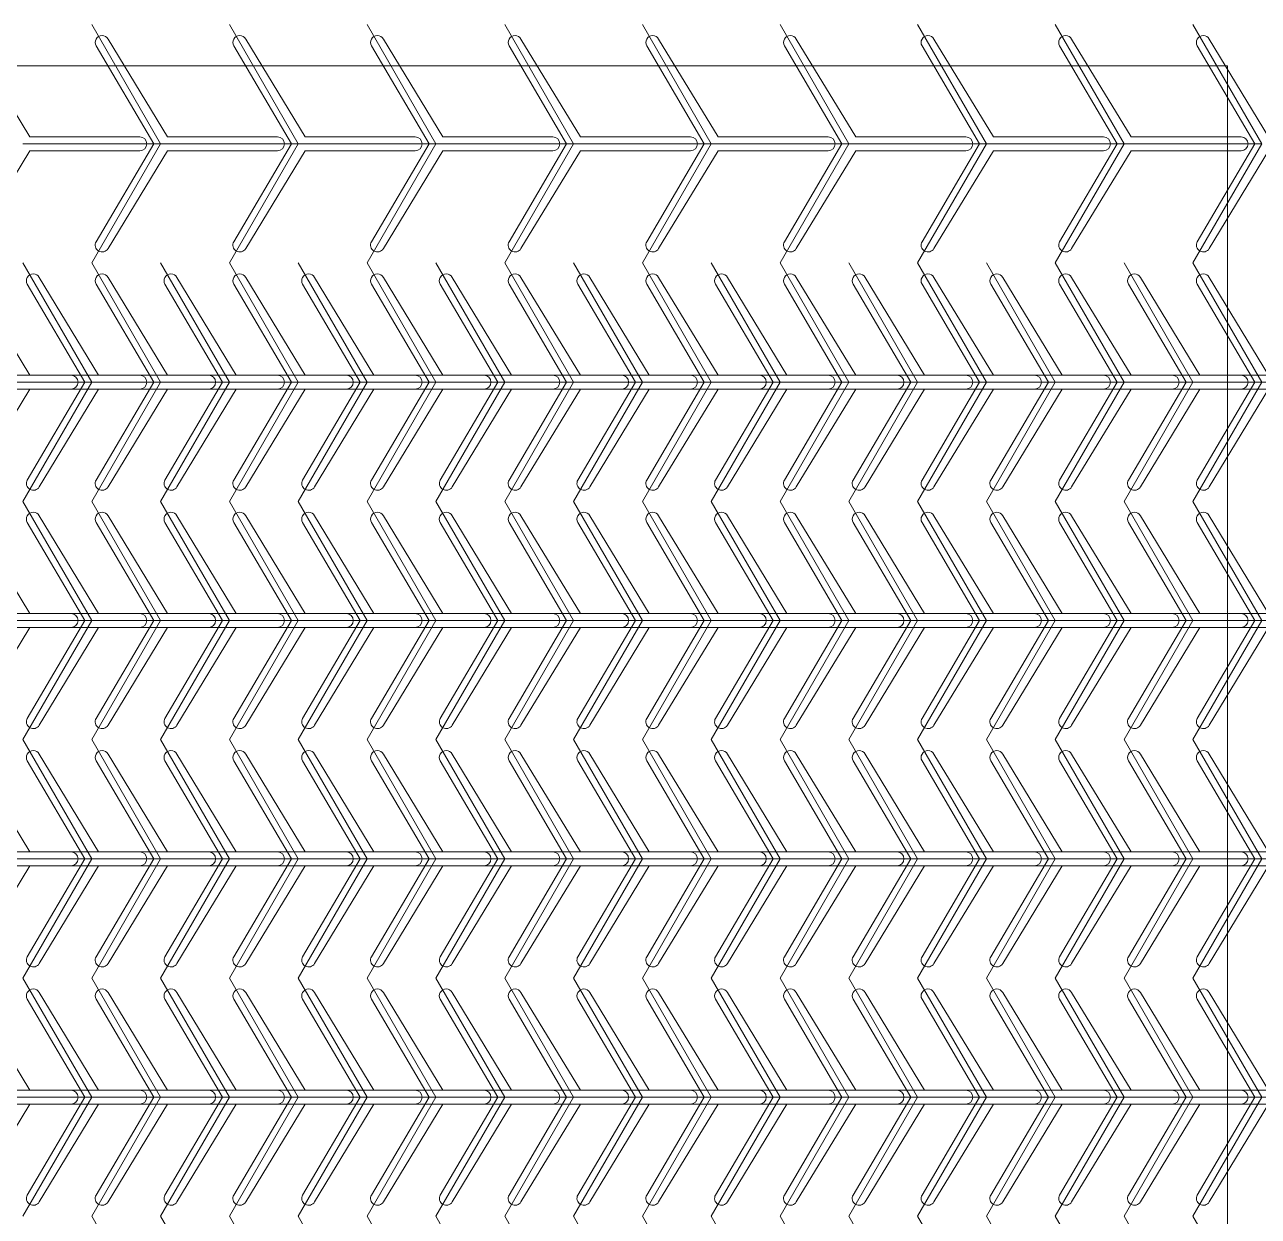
# Model space of a CAD drawing. Header units: metres. Extents: x 0 to 320, y 0 to 183.
# Drawn here: x 90.1 to 179.8, y 96.6 to 183.2 of the extents above; entities that cross this region are included whole.
import ezdxf

# ---------------------------------------------------------------- set-up
doc = ezdxf.new("R2010")
doc.units = ezdxf.units.M
doc.layers.add('TOP', color=1, linetype='Continuous', lineweight=0)

msp = doc.modelspace()

# ---------------------------------------------------------------- linework, layer by layer
at = {"layer": 'TOP'}
for p, q in [((100, 174.545), (95, 183.205)), ((110, 174.545), (105, 183.205)), ((120, 174.545), (115, 183.205)), ((130, 174.545), (125, 183.205)), ((140, 174.545), (135, 183.205)), ((150, 174.545), (145, 183.205)), ((160, 174.545), (155, 183.205)), ((170, 174.545), (165, 183.205)), ((180, 174.545), (175, 183.205)), ((90.5, 175.045), (86.183, 182.156)), ((100.5, 175.045), (96.183, 182.156)), ((110.5, 175.045), (106.183, 182.156)), ((120.5, 175.045), (116.183, 182.156)), ((130.5, 175.045), (126.183, 182.156)), ((140.5, 175.045), (136.183, 182.156)), ((150.5, 175.045), (146.183, 182.156)), ((160.5, 175.045), (156.183, 182.156)), ((170.5, 175.045), (166.183, 182.156)), ((180.5, 175.045), (176.183, 182.156)), ((95.317, 181.656), (99.5, 174.545)), ((105.317, 181.656), (109.5, 174.545)), ((115.317, 181.656), (119.5, 174.545)), ((125.317, 181.656), (129.5, 174.545)), ((135.317, 181.656), (139.5, 174.545)), ((145.317, 181.656), (149.5, 174.545)), ((155.317, 181.656), (159.5, 174.545)), ((165.317, 181.656), (169.5, 174.545)), ((175.317, 181.656), (179.5, 174.545)), ((0, 180.215), (177.5, 180.215)), ((177.5, 180.215), (177.5, 0)), ((98.5, 175.045), (90.5, 175.045)), ((108.5, 175.045), (100.5, 175.045)), ((118.5, 175.045), (110.5, 175.045)), ((128.5, 175.045), (120.5, 175.045)), ((138.5, 175.045), (130.5, 175.045)), ((148.5, 175.045), (140.5, 175.045)), ((158.5, 175.045), (150.5, 175.045)), ((168.5, 175.045), (160.5, 175.045)), ((178.5, 175.045), (170.5, 175.045)), ((86.183, 166.934), (90.5, 174.045)), ((90, 174.545), (100, 174.545)), ((90.5, 174.045), (98.5, 174.045)), ((100, 174.545), (95, 165.885)), ((99.5, 174.545), (95.317, 167.434)), ((96.183, 166.934), (100.5, 174.045)), ((100, 174.545), (110, 174.545)), ((100.5, 174.045), (108.5, 174.045)), ((110, 174.545), (105, 165.885)), ((109.5, 174.545), (105.317, 167.434)), ((106.183, 166.934), (110.5, 174.045)), ((110, 174.545), (120, 174.545)), ((110.5, 174.045), (118.5, 174.045)), ((120, 174.545), (115, 165.885)), ((119.5, 174.545), (115.317, 167.434)), ((116.183, 166.934), (120.5, 174.045)), ((120, 174.545), (130, 174.545)), ((120.5, 174.045), (128.5, 174.045)), ((130, 174.545), (125, 165.885)), ((129.5, 174.545), (125.317, 167.434)), ((126.183, 166.934), (130.5, 174.045)), ((130, 174.545), (140, 174.545)), ((130.5, 174.045), (138.5, 174.045)), ((140, 174.545), (135, 165.885)), ((139.5, 174.545), (135.317, 167.434)), ((136.183, 166.934), (140.5, 174.045)), ((140, 174.545), (150, 174.545)), ((140.5, 174.045), (148.5, 174.045)), ((150, 174.545), (145, 165.885)), ((149.5, 174.545), (145.317, 167.434)), ((146.183, 166.934), (150.5, 174.045)), ((150, 174.545), (160, 174.545)), ((150.5, 174.045), (158.5, 174.045)), ((160, 174.545), (155, 165.885)), ((159.5, 174.545), (155.317, 167.434)), ((156.183, 166.934), (160.5, 174.045)), ((160, 174.545), (170, 174.545)), ((160.5, 174.045), (168.5, 174.045)), ((170, 174.545), (165, 165.885)), ((169.5, 174.545), (165.317, 167.434)), ((166.183, 166.934), (170.5, 174.045)), ((170, 174.545), (180, 174.545)), ((170.5, 174.045), (178.5, 174.045)), ((180, 174.545), (175, 165.885)), ((179.5, 174.545), (175.317, 167.434)), ((176.183, 166.934), (180.5, 174.045)), ((95, 157.224), (90, 165.885)), ((100, 157.224), (95, 165.885)), ((105, 157.224), (100, 165.885)), ((110, 157.224), (105, 165.885)), ((115, 157.224), (110, 165.885)), ((120, 157.224), (115, 165.885)), ((125, 157.224), (120, 165.885)), ((130, 157.224), (125, 165.885)), ((135, 157.224), (130, 165.885)), ((140, 157.224), (135, 165.885)), ((145, 157.224), (140, 165.885)), ((150, 157.224), (145, 165.885)), ((155, 157.224), (150, 165.885)), ((160, 157.224), (155, 165.885)), ((165, 157.224), (160, 165.885)), ((170, 157.224), (165, 165.885)), ((175, 157.224), (170, 165.885)), ((180, 157.224), (175, 165.885)), ((90.5, 157.724), (86.183, 164.836)), ((90.317, 164.336), (94.5, 157.224)), ((95.5, 157.724), (91.183, 164.836)), ((95.317, 164.336), (99.5, 157.224)), ((100.5, 157.724), (96.183, 164.836)), ((100.317, 164.336), (104.5, 157.224)), ((105.5, 157.724), (101.183, 164.836)), ((105.317, 164.336), (109.5, 157.224)), ((110.5, 157.724), (106.183, 164.836)), ((110.317, 164.336), (114.5, 157.224)), ((115.5, 157.724), (111.183, 164.836)), ((115.317, 164.336), (119.5, 157.224)), ((120.5, 157.724), (116.183, 164.836)), ((120.317, 164.336), (124.5, 157.224)), ((125.5, 157.724), (121.183, 164.836)), ((125.317, 164.336), (129.5, 157.224)), ((130.5, 157.724), (126.183, 164.836)), ((130.317, 164.336), (134.5, 157.224)), ((135.5, 157.724), (131.183, 164.836)), ((135.317, 164.336), (139.5, 157.224)), ((140.5, 157.724), (136.183, 164.836)), ((140.317, 164.336), (144.5, 157.224)), ((145.5, 157.724), (141.183, 164.836)), ((145.317, 164.336), (149.5, 157.224)), ((150.5, 157.724), (146.183, 164.836)), ((150.317, 164.336), (154.5, 157.224)), ((155.5, 157.724), (151.183, 164.836)), ((155.317, 164.336), (159.5, 157.224)), ((160.5, 157.724), (156.183, 164.836)), ((160.317, 164.336), (164.5, 157.224)), ((165.5, 157.724), (161.183, 164.836)), ((165.317, 164.336), (169.5, 157.224)), ((170.5, 157.724), (166.183, 164.836)), ((170.317, 164.336), (174.5, 157.224)), ((175.5, 157.724), (171.183, 164.836)), ((175.317, 164.336), (179.5, 157.224)), ((180.5, 157.724), (176.183, 164.836)), ((85, 157.224), (95, 157.224)), ((93.5, 157.724), (85.5, 157.724)), ((90, 157.224), (100, 157.224)), ((95, 157.224), (90, 148.564)), ((94.5, 157.224), (90.317, 150.113)), ((98.5, 157.724), (90.5, 157.724)), ((100, 157.224), (95, 148.564)), ((95, 157.224), (105, 157.224)), ((99.5, 157.224), (95.317, 150.113)), ((103.5, 157.724), (95.5, 157.724)), ((100, 157.224), (110, 157.224)), ((105, 157.224), (100, 148.564)), ((104.5, 157.224), (100.317, 150.113)), ((108.5, 157.724), (100.5, 157.724)), ((110, 157.224), (105, 148.564)), ((105, 157.224), (115, 157.224)), ((109.5, 157.224), (105.317, 150.113)), ((113.5, 157.724), (105.5, 157.724)), ((110, 157.224), (120, 157.224)), ((115, 157.224), (110, 148.564)), ((114.5, 157.224), (110.317, 150.113)), ((118.5, 157.724), (110.5, 157.724)), ((120, 157.224), (115, 148.564)), ((115, 157.224), (125, 157.224)), ((119.5, 157.224), (115.317, 150.113)), ((123.5, 157.724), (115.5, 157.724)), ((120, 157.224), (130, 157.224)), ((125, 157.224), (120, 148.564)), ((124.5, 157.224), (120.317, 150.113)), ((128.5, 157.724), (120.5, 157.724)), ((130, 157.224), (125, 148.564)), ((125, 157.224), (135, 157.224)), ((129.5, 157.224), (125.317, 150.113)), ((133.5, 157.724), (125.5, 157.724)), ((130, 157.224), (140, 157.224)), ((135, 157.224), (130, 148.564)), ((134.5, 157.224), (130.317, 150.113)), ((138.5, 157.724), (130.5, 157.724)), ((140, 157.224), (135, 148.564)), ((135, 157.224), (145, 157.224)), ((139.5, 157.224), (135.317, 150.113)), ((143.5, 157.724), (135.5, 157.724)), ((140, 157.224), (150, 157.224)), ((145, 157.224), (140, 148.564)), ((144.5, 157.224), (140.317, 150.113)), ((148.5, 157.724), (140.5, 157.724)), ((150, 157.224), (145, 148.564)), ((145, 157.224), (155, 157.224)), ((149.5, 157.224), (145.317, 150.113)), ((153.5, 157.724), (145.5, 157.724)), ((150, 157.224), (160, 157.224)), ((155, 157.224), (150, 148.564)), ((154.5, 157.224), (150.317, 150.113)), ((158.5, 157.724), (150.5, 157.724)), ((160, 157.224), (155, 148.564)), ((155, 157.224), (165, 157.224)), ((159.5, 157.224), (155.317, 150.113)), ((163.5, 157.724), (155.5, 157.724)), ((160, 157.224), (170, 157.224)), ((165, 157.224), (160, 148.564)), ((164.5, 157.224), (160.317, 150.113)), ((168.5, 157.724), (160.5, 157.724)), ((170, 157.224), (165, 148.564)), ((165, 157.224), (175, 157.224)), ((169.5, 157.224), (165.317, 150.113)), ((173.5, 157.724), (165.5, 157.724)), ((170, 157.224), (180, 157.224)), ((175, 157.224), (170, 148.564)), ((174.5, 157.224), (170.317, 150.113)), ((178.5, 157.724), (170.5, 157.724)), ((180, 157.224), (175, 148.564)), ((175, 157.224), (185, 157.224)), ((179.5, 157.224), (175.317, 150.113)), ((183.5, 157.724), (175.5, 157.724)), ((85.5, 156.724), (93.5, 156.724)), ((86.183, 149.613), (90.5, 156.724)), ((90.5, 156.724), (98.5, 156.724)), ((91.183, 149.613), (95.5, 156.724)), ((95.5, 156.724), (103.5, 156.724)), ((96.183, 149.613), (100.5, 156.724)), ((100.5, 156.724), (108.5, 156.724)), ((101.183, 149.613), (105.5, 156.724)), ((105.5, 156.724), (113.5, 156.724)), ((106.183, 149.613), (110.5, 156.724)), ((110.5, 156.724), (118.5, 156.724)), ((111.183, 149.613), (115.5, 156.724)), ((115.5, 156.724), (123.5, 156.724)), ((116.183, 149.613), (120.5, 156.724)), ((120.5, 156.724), (128.5, 156.724)), ((121.183, 149.613), (125.5, 156.724)), ((125.5, 156.724), (133.5, 156.724)), ((126.183, 149.613), (130.5, 156.724)), ((130.5, 156.724), (138.5, 156.724)), ((131.183, 149.613), (135.5, 156.724)), ((135.5, 156.724), (143.5, 156.724)), ((136.183, 149.613), (140.5, 156.724)), ((140.5, 156.724), (148.5, 156.724)), ((141.183, 149.613), (145.5, 156.724)), ((145.5, 156.724), (153.5, 156.724)), ((146.183, 149.613), (150.5, 156.724)), ((150.5, 156.724), (158.5, 156.724)), ((151.183, 149.613), (155.5, 156.724)), ((155.5, 156.724), (163.5, 156.724)), ((156.183, 149.613), (160.5, 156.724)), ((160.5, 156.724), (168.5, 156.724)), ((161.183, 149.613), (165.5, 156.724)), ((165.5, 156.724), (173.5, 156.724)), ((166.183, 149.613), (170.5, 156.724)), ((170.5, 156.724), (178.5, 156.724)), ((171.183, 149.613), (175.5, 156.724)), ((175.5, 156.724), (183.5, 156.724)), ((176.183, 149.613), (180.5, 156.724)), ((95, 139.904), (90, 148.564)), ((100, 139.904), (95, 148.564)), ((105, 139.904), (100, 148.564)), ((110, 139.904), (105, 148.564)), ((115, 139.904), (110, 148.564)), ((120, 139.904), (115, 148.564)), ((125, 139.904), (120, 148.564)), ((130, 139.904), (125, 148.564)), ((135, 139.904), (130, 148.564)), ((140, 139.904), (135, 148.564)), ((145, 139.904), (140, 148.564)), ((150, 139.904), (145, 148.564)), ((155, 139.904), (150, 148.564)), ((160, 139.904), (155, 148.564)), ((165, 139.904), (160, 148.564)), ((170, 139.904), (165, 148.564)), ((175, 139.904), (170, 148.564)), ((180, 139.904), (175, 148.564)), ((90.5, 140.404), (86.183, 147.515)), ((90.317, 147.015), (94.5, 139.904)), ((95.5, 140.404), (91.183, 147.515)), ((95.317, 147.015), (99.5, 139.904)), ((100.5, 140.404), (96.183, 147.515)), ((100.317, 147.015), (104.5, 139.904)), ((105.5, 140.404), (101.183, 147.515)), ((105.317, 147.015), (109.5, 139.904)), ((110.5, 140.404), (106.183, 147.515)), ((110.317, 147.015), (114.5, 139.904)), ((115.5, 140.404), (111.183, 147.515)), ((115.317, 147.015), (119.5, 139.904)), ((120.5, 140.404), (116.183, 147.515)), ((120.317, 147.015), (124.5, 139.904)), ((125.5, 140.404), (121.183, 147.515)), ((125.317, 147.015), (129.5, 139.904)), ((130.5, 140.404), (126.183, 147.515)), ((130.317, 147.015), (134.5, 139.904)), ((135.5, 140.404), (131.183, 147.515)), ((135.317, 147.015), (139.5, 139.904)), ((140.5, 140.404), (136.183, 147.515)), ((140.317, 147.015), (144.5, 139.904)), ((145.5, 140.404), (141.183, 147.515)), ((145.317, 147.015), (149.5, 139.904)), ((150.5, 140.404), (146.183, 147.515)), ((150.317, 147.015), (154.5, 139.904)), ((155.5, 140.404), (151.183, 147.515)), ((155.317, 147.015), (159.5, 139.904)), ((160.5, 140.404), (156.183, 147.515)), ((160.317, 147.015), (164.5, 139.904)), ((165.5, 140.404), (161.183, 147.515)), ((165.317, 147.015), (169.5, 139.904)), ((170.5, 140.404), (166.183, 147.515)), ((170.317, 147.015), (174.5, 139.904)), ((175.5, 140.404), (171.183, 147.515)), ((175.317, 147.015), (179.5, 139.904)), ((180.5, 140.404), (176.183, 147.515)), ((85, 139.904), (95, 139.904)), ((93.5, 140.404), (85.5, 140.404)), ((90, 139.904), (100, 139.904)), ((95, 139.904), (90, 131.244)), ((94.5, 139.904), (90.317, 132.793)), ((98.5, 140.404), (90.5, 140.404)), ((100, 139.904), (95, 131.244)), ((95, 139.904), (105, 139.904)), ((99.5, 139.904), (95.317, 132.793)), ((103.5, 140.404), (95.5, 140.404)), ((100, 139.904), (110, 139.904)), ((105, 139.904), (100, 131.244)), ((104.5, 139.904), (100.317, 132.793)), ((108.5, 140.404), (100.5, 140.404)), ((110, 139.904), (105, 131.244)), ((105, 139.904), (115, 139.904)), ((109.5, 139.904), (105.317, 132.793)), ((113.5, 140.404), (105.5, 140.404)), ((110, 139.904), (120, 139.904)), ((115, 139.904), (110, 131.244)), ((114.5, 139.904), (110.317, 132.793)), ((118.5, 140.404), (110.5, 140.404)), ((120, 139.904), (115, 131.244)), ((115, 139.904), (125, 139.904)), ((119.5, 139.904), (115.317, 132.793)), ((123.5, 140.404), (115.5, 140.404)), ((120, 139.904), (130, 139.904)), ((125, 139.904), (120, 131.244)), ((124.5, 139.904), (120.317, 132.793)), ((128.5, 140.404), (120.5, 140.404)), ((130, 139.904), (125, 131.244)), ((125, 139.904), (135, 139.904)), ((129.5, 139.904), (125.317, 132.793)), ((133.5, 140.404), (125.5, 140.404)), ((130, 139.904), (140, 139.904)), ((135, 139.904), (130, 131.244)), ((134.5, 139.904), (130.317, 132.793)), ((138.5, 140.404), (130.5, 140.404)), ((140, 139.904), (135, 131.244)), ((135, 139.904), (145, 139.904)), ((139.5, 139.904), (135.317, 132.793)), ((143.5, 140.404), (135.5, 140.404)), ((140, 139.904), (150, 139.904)), ((145, 139.904), (140, 131.244)), ((144.5, 139.904), (140.317, 132.793)), ((148.5, 140.404), (140.5, 140.404)), ((150, 139.904), (145, 131.244)), ((145, 139.904), (155, 139.904)), ((149.5, 139.904), (145.317, 132.793)), ((153.5, 140.404), (145.5, 140.404)), ((150, 139.904), (160, 139.904)), ((155, 139.904), (150, 131.244)), ((154.5, 139.904), (150.317, 132.793)), ((158.5, 140.404), (150.5, 140.404)), ((160, 139.904), (155, 131.244)), ((155, 139.904), (165, 139.904)), ((159.5, 139.904), (155.317, 132.793)), ((163.5, 140.404), (155.5, 140.404)), ((160, 139.904), (170, 139.904)), ((165, 139.904), (160, 131.244)), ((164.5, 139.904), (160.317, 132.793)), ((168.5, 140.404), (160.5, 140.404)), ((170, 139.904), (165, 131.244)), ((165, 139.904), (175, 139.904)), ((169.5, 139.904), (165.317, 132.793)), ((173.5, 140.404), (165.5, 140.404)), ((170, 139.904), (180, 139.904)), ((175, 139.904), (170, 131.244)), ((174.5, 139.904), (170.317, 132.793)), ((178.5, 140.404), (170.5, 140.404)), ((180, 139.904), (175, 131.244)), ((175, 139.904), (185, 139.904)), ((179.5, 139.904), (175.317, 132.793)), ((183.5, 140.404), (175.5, 140.404)), ((85.5, 139.404), (93.5, 139.404)), ((86.183, 132.293), (90.5, 139.404)), ((90.5, 139.404), (98.5, 139.404)), ((91.183, 132.293), (95.5, 139.404)), ((95.5, 139.404), (103.5, 139.404)), ((96.183, 132.293), (100.5, 139.404)), ((100.5, 139.404), (108.5, 139.404)), ((101.183, 132.293), (105.5, 139.404)), ((105.5, 139.404), (113.5, 139.404)), ((106.183, 132.293), (110.5, 139.404)), ((110.5, 139.404), (118.5, 139.404)), ((111.183, 132.293), (115.5, 139.404)), ((115.5, 139.404), (123.5, 139.404)), ((116.183, 132.293), (120.5, 139.404)), ((120.5, 139.404), (128.5, 139.404)), ((121.183, 132.293), (125.5, 139.404)), ((125.5, 139.404), (133.5, 139.404)), ((126.183, 132.293), (130.5, 139.404)), ((130.5, 139.404), (138.5, 139.404)), ((131.183, 132.293), (135.5, 139.404)), ((135.5, 139.404), (143.5, 139.404)), ((136.183, 132.293), (140.5, 139.404)), ((140.5, 139.404), (148.5, 139.404)), ((141.183, 132.293), (145.5, 139.404)), ((145.5, 139.404), (153.5, 139.404)), ((146.183, 132.293), (150.5, 139.404)), ((150.5, 139.404), (158.5, 139.404)), ((151.183, 132.293), (155.5, 139.404)), ((155.5, 139.404), (163.5, 139.404)), ((156.183, 132.293), (160.5, 139.404)), ((160.5, 139.404), (168.5, 139.404)), ((161.183, 132.293), (165.5, 139.404)), ((165.5, 139.404), (173.5, 139.404)), ((166.183, 132.293), (170.5, 139.404)), ((170.5, 139.404), (178.5, 139.404)), ((171.183, 132.293), (175.5, 139.404)), ((175.5, 139.404), (183.5, 139.404)), ((176.183, 132.293), (180.5, 139.404)), ((95, 122.583), (90, 131.244)), ((100, 122.583), (95, 131.244)), ((105, 122.583), (100, 131.244)), ((110, 122.583), (105, 131.244)), ((115, 122.583), (110, 131.244)), ((120, 122.583), (115, 131.244)), ((125, 122.583), (120, 131.244)), ((130, 122.583), (125, 131.244)), ((135, 122.583), (130, 131.244)), ((140, 122.583), (135, 131.244)), ((145, 122.583), (140, 131.244)), ((150, 122.583), (145, 131.244)), ((155, 122.583), (150, 131.244)), ((160, 122.583), (155, 131.244)), ((165, 122.583), (160, 131.244)), ((170, 122.583), (165, 131.244)), ((175, 122.583), (170, 131.244)), ((180, 122.583), (175, 131.244)), ((90.5, 123.083), (86.183, 130.195)), ((95.5, 123.083), (91.183, 130.195)), ((100.5, 123.083), (96.183, 130.195)), ((105.5, 123.083), (101.183, 130.195)), ((110.5, 123.083), (106.183, 130.195)), ((115.5, 123.083), (111.183, 130.195)), ((120.5, 123.083), (116.183, 130.195)), ((125.5, 123.083), (121.183, 130.195)), ((130.5, 123.083), (126.183, 130.195)), ((135.5, 123.083), (131.183, 130.195)), ((140.5, 123.083), (136.183, 130.195)), ((145.5, 123.083), (141.183, 130.195)), ((150.5, 123.083), (146.183, 130.195)), ((155.5, 123.083), (151.183, 130.195)), ((160.5, 123.083), (156.183, 130.195)), ((165.5, 123.083), (161.183, 130.195)), ((170.5, 123.083), (166.183, 130.195)), ((175.5, 123.083), (171.183, 130.195)), ((180.5, 123.083), (176.183, 130.195)), ((90.317, 129.695), (94.5, 122.583)), ((95.317, 129.695), (99.5, 122.583)), ((100.317, 129.695), (104.5, 122.583)), ((105.317, 129.695), (109.5, 122.583)), ((110.317, 129.695), (114.5, 122.583)), ((115.317, 129.695), (119.5, 122.583)), ((120.317, 129.695), (124.5, 122.583)), ((125.317, 129.695), (129.5, 122.583)), ((130.317, 129.695), (134.5, 122.583)), ((135.317, 129.695), (139.5, 122.583)), ((140.317, 129.695), (144.5, 122.583)), ((145.317, 129.695), (149.5, 122.583)), ((150.317, 129.695), (154.5, 122.583)), ((155.317, 129.695), (159.5, 122.583)), ((160.317, 129.695), (164.5, 122.583)), ((165.317, 129.695), (169.5, 122.583)), ((170.317, 129.695), (174.5, 122.583)), ((175.317, 129.695), (179.5, 122.583)), ((93.5, 123.083), (85.5, 123.083)), ((98.5, 123.083), (90.5, 123.083)), ((103.5, 123.083), (95.5, 123.083)), ((108.5, 123.083), (100.5, 123.083)), ((113.5, 123.083), (105.5, 123.083)), ((118.5, 123.083), (110.5, 123.083)), ((123.5, 123.083), (115.5, 123.083)), ((128.5, 123.083), (120.5, 123.083)), ((133.5, 123.083), (125.5, 123.083)), ((138.5, 123.083), (130.5, 123.083)), ((143.5, 123.083), (135.5, 123.083)), ((148.5, 123.083), (140.5, 123.083)), ((153.5, 123.083), (145.5, 123.083)), ((158.5, 123.083), (150.5, 123.083)), ((163.5, 123.083), (155.5, 123.083)), ((168.5, 123.083), (160.5, 123.083)), ((173.5, 123.083), (165.5, 123.083)), ((178.5, 123.083), (170.5, 123.083)), ((183.5, 123.083), (175.5, 123.083)), ((85, 122.583), (95, 122.583)), ((85.5, 122.083), (93.5, 122.083)), ((86.183, 114.972), (90.5, 122.083)), ((90, 122.583), (100, 122.583)), ((95, 122.583), (90, 113.923)), ((94.5, 122.583), (90.317, 115.472)), ((90.5, 122.083), (98.5, 122.083)), ((91.183, 114.972), (95.5, 122.083)), ((100, 122.583), (95, 113.923)), ((95, 122.583), (105, 122.583)), ((99.5, 122.583), (95.317, 115.472)), ((95.5, 122.083), (103.5, 122.083)), ((96.183, 114.972), (100.5, 122.083)), ((100, 122.583), (110, 122.583)), ((105, 122.583), (100, 113.923)), ((104.5, 122.583), (100.317, 115.472)), ((100.5, 122.083), (108.5, 122.083)), ((101.183, 114.972), (105.5, 122.083)), ((110, 122.583), (105, 113.923)), ((105, 122.583), (115, 122.583)), ((109.5, 122.583), (105.317, 115.472)), ((105.5, 122.083), (113.5, 122.083)), ((106.183, 114.972), (110.5, 122.083)), ((110, 122.583), (120, 122.583)), ((115, 122.583), (110, 113.923)), ((114.5, 122.583), (110.317, 115.472)), ((110.5, 122.083), (118.5, 122.083)), ((111.183, 114.972), (115.5, 122.083)), ((120, 122.583), (115, 113.923)), ((115, 122.583), (125, 122.583)), ((119.5, 122.583), (115.317, 115.472)), ((115.5, 122.083), (123.5, 122.083)), ((116.183, 114.972), (120.5, 122.083)), ((120, 122.583), (130, 122.583)), ((125, 122.583), (120, 113.923)), ((124.5, 122.583), (120.317, 115.472)), ((120.5, 122.083), (128.5, 122.083)), ((121.183, 114.972), (125.5, 122.083)), ((130, 122.583), (125, 113.923)), ((125, 122.583), (135, 122.583)), ((129.5, 122.583), (125.317, 115.472)), ((125.5, 122.083), (133.5, 122.083)), ((126.183, 114.972), (130.5, 122.083)), ((130, 122.583), (140, 122.583)), ((135, 122.583), (130, 113.923)), ((134.5, 122.583), (130.317, 115.472)), ((130.5, 122.083), (138.5, 122.083)), ((131.183, 114.972), (135.5, 122.083)), ((140, 122.583), (135, 113.923)), ((135, 122.583), (145, 122.583)), ((139.5, 122.583), (135.317, 115.472)), ((135.5, 122.083), (143.5, 122.083)), ((136.183, 114.972), (140.5, 122.083)), ((140, 122.583), (150, 122.583)), ((145, 122.583), (140, 113.923)), ((144.5, 122.583), (140.317, 115.472)), ((140.5, 122.083), (148.5, 122.083)), ((141.183, 114.972), (145.5, 122.083)), ((150, 122.583), (145, 113.923)), ((145, 122.583), (155, 122.583)), ((149.5, 122.583), (145.317, 115.472)), ((145.5, 122.083), (153.5, 122.083)), ((146.183, 114.972), (150.5, 122.083)), ((150, 122.583), (160, 122.583)), ((155, 122.583), (150, 113.923)), ((154.5, 122.583), (150.317, 115.472)), ((150.5, 122.083), (158.5, 122.083)), ((151.183, 114.972), (155.5, 122.083)), ((160, 122.583), (155, 113.923)), ((155, 122.583), (165, 122.583)), ((159.5, 122.583), (155.317, 115.472)), ((155.5, 122.083), (163.5, 122.083)), ((156.183, 114.972), (160.5, 122.083)), ((160, 122.583), (170, 122.583)), ((165, 122.583), (160, 113.923)), ((164.5, 122.583), (160.317, 115.472)), ((160.5, 122.083), (168.5, 122.083)), ((161.183, 114.972), (165.5, 122.083)), ((170, 122.583), (165, 113.923)), ((165, 122.583), (175, 122.583)), ((169.5, 122.583), (165.317, 115.472)), ((165.5, 122.083), (173.5, 122.083)), ((166.183, 114.972), (170.5, 122.083)), ((170, 122.583), (180, 122.583)), ((175, 122.583), (170, 113.923)), ((174.5, 122.583), (170.317, 115.472)), ((170.5, 122.083), (178.5, 122.083)), ((171.183, 114.972), (175.5, 122.083)), ((180, 122.583), (175, 113.923)), ((175, 122.583), (185, 122.583)), ((179.5, 122.583), (175.317, 115.472)), ((175.5, 122.083), (183.5, 122.083)), ((176.183, 114.972), (180.5, 122.083)), ((95, 105.263), (90, 113.923)), ((100, 105.263), (95, 113.923)), ((105, 105.263), (100, 113.923)), ((110, 105.263), (105, 113.923)), ((115, 105.263), (110, 113.923)), ((120, 105.263), (115, 113.923)), ((125, 105.263), (120, 113.923)), ((130, 105.263), (125, 113.923)), ((135, 105.263), (130, 113.923)), ((140, 105.263), (135, 113.923)), ((145, 105.263), (140, 113.923)), ((150, 105.263), (145, 113.923)), ((155, 105.263), (150, 113.923)), ((160, 105.263), (155, 113.923)), ((165, 105.263), (160, 113.923)), ((170, 105.263), (165, 113.923)), ((175, 105.263), (170, 113.923)), ((180, 105.263), (175, 113.923)), ((90.5, 105.763), (86.183, 112.874)), ((90.317, 112.374), (94.5, 105.263)), ((95.5, 105.763), (91.183, 112.874)), ((95.317, 112.374), (99.5, 105.263)), ((100.5, 105.763), (96.183, 112.874)), ((100.317, 112.374), (104.5, 105.263)), ((105.5, 105.763), (101.183, 112.874)), ((105.317, 112.374), (109.5, 105.263)), ((110.5, 105.763), (106.183, 112.874)), ((110.317, 112.374), (114.5, 105.263)), ((115.5, 105.763), (111.183, 112.874)), ((115.317, 112.374), (119.5, 105.263)), ((120.5, 105.763), (116.183, 112.874)), ((120.317, 112.374), (124.5, 105.263)), ((125.5, 105.763), (121.183, 112.874)), ((125.317, 112.374), (129.5, 105.263)), ((130.5, 105.763), (126.183, 112.874)), ((130.317, 112.374), (134.5, 105.263)), ((135.5, 105.763), (131.183, 112.874)), ((135.317, 112.374), (139.5, 105.263)), ((140.5, 105.763), (136.183, 112.874)), ((140.317, 112.374), (144.5, 105.263)), ((145.5, 105.763), (141.183, 112.874)), ((145.317, 112.374), (149.5, 105.263)), ((150.5, 105.763), (146.183, 112.874)), ((150.317, 112.374), (154.5, 105.263)), ((155.5, 105.763), (151.183, 112.874)), ((155.317, 112.374), (159.5, 105.263)), ((160.5, 105.763), (156.183, 112.874)), ((160.317, 112.374), (164.5, 105.263)), ((165.5, 105.763), (161.183, 112.874)), ((165.317, 112.374), (169.5, 105.263)), ((170.5, 105.763), (166.183, 112.874)), ((170.317, 112.374), (174.5, 105.263)), ((175.5, 105.763), (171.183, 112.874)), ((175.317, 112.374), (179.5, 105.263)), ((180.5, 105.763), (176.183, 112.874)), ((93.5, 105.763), (85.5, 105.763)), ((98.5, 105.763), (90.5, 105.763)), ((103.5, 105.763), (95.5, 105.763)), ((108.5, 105.763), (100.5, 105.763)), ((113.5, 105.763), (105.5, 105.763)), ((118.5, 105.763), (110.5, 105.763)), ((123.5, 105.763), (115.5, 105.763)), ((128.5, 105.763), (120.5, 105.763)), ((133.5, 105.763), (125.5, 105.763)), ((138.5, 105.763), (130.5, 105.763)), ((143.5, 105.763), (135.5, 105.763)), ((148.5, 105.763), (140.5, 105.763)), ((153.5, 105.763), (145.5, 105.763)), ((158.5, 105.763), (150.5, 105.763)), ((163.5, 105.763), (155.5, 105.763)), ((168.5, 105.763), (160.5, 105.763)), ((173.5, 105.763), (165.5, 105.763)), ((178.5, 105.763), (170.5, 105.763)), ((183.5, 105.763), (175.5, 105.763)), ((85, 105.263), (95, 105.263)), ((90, 105.263), (100, 105.263)), ((95, 105.263), (90, 96.603)), ((94.5, 105.263), (90.317, 98.152)), ((100, 105.263), (95, 96.603)), ((95, 105.263), (105, 105.263)), ((99.5, 105.263), (95.317, 98.152)), ((100, 105.263), (110, 105.263)), ((105, 105.263), (100, 96.603)), ((104.5, 105.263), (100.317, 98.152)), ((110, 105.263), (105, 96.603)), ((105, 105.263), (115, 105.263)), ((109.5, 105.263), (105.317, 98.152)), ((110, 105.263), (120, 105.263)), ((115, 105.263), (110, 96.603)), ((114.5, 105.263), (110.317, 98.152)), ((120, 105.263), (115, 96.603)), ((115, 105.263), (125, 105.263)), ((119.5, 105.263), (115.317, 98.152)), ((120, 105.263), (130, 105.263)), ((125, 105.263), (120, 96.603)), ((124.5, 105.263), (120.317, 98.152)), ((130, 105.263), (125, 96.603)), ((125, 105.263), (135, 105.263)), ((129.5, 105.263), (125.317, 98.152)), ((130, 105.263), (140, 105.263)), ((135, 105.263), (130, 96.603)), ((134.5, 105.263), (130.317, 98.152)), ((140, 105.263), (135, 96.603)), ((135, 105.263), (145, 105.263)), ((139.5, 105.263), (135.317, 98.152)), ((140, 105.263), (150, 105.263)), ((145, 105.263), (140, 96.603)), ((144.5, 105.263), (140.317, 98.152)), ((150, 105.263), (145, 96.603)), ((145, 105.263), (155, 105.263)), ((149.5, 105.263), (145.317, 98.152)), ((150, 105.263), (160, 105.263)), ((155, 105.263), (150, 96.603)), ((154.5, 105.263), (150.317, 98.152)), ((160, 105.263), (155, 96.603)), ((155, 105.263), (165, 105.263)), ((159.5, 105.263), (155.317, 98.152)), ((160, 105.263), (170, 105.263)), ((165, 105.263), (160, 96.603)), ((164.5, 105.263), (160.317, 98.152)), ((170, 105.263), (165, 96.603)), ((165, 105.263), (175, 105.263)), ((169.5, 105.263), (165.317, 98.152)), ((170, 105.263), (180, 105.263)), ((175, 105.263), (170, 96.603)), ((174.5, 105.263), (170.317, 98.152)), ((180, 105.263), (175, 96.603)), ((175, 105.263), (185, 105.263)), ((179.5, 105.263), (175.317, 98.152)), ((85.5, 104.763), (93.5, 104.763)), ((86.183, 97.652), (90.5, 104.763)), ((90.5, 104.763), (98.5, 104.763)), ((91.183, 97.652), (95.5, 104.763)), ((95.5, 104.763), (103.5, 104.763)), ((96.183, 97.652), (100.5, 104.763)), ((100.5, 104.763), (108.5, 104.763)), ((101.183, 97.652), (105.5, 104.763)), ((105.5, 104.763), (113.5, 104.763)), ((106.183, 97.652), (110.5, 104.763)), ((110.5, 104.763), (118.5, 104.763)), ((111.183, 97.652), (115.5, 104.763)), ((115.5, 104.763), (123.5, 104.763)), ((116.183, 97.652), (120.5, 104.763)), ((120.5, 104.763), (128.5, 104.763)), ((121.183, 97.652), (125.5, 104.763)), ((125.5, 104.763), (133.5, 104.763)), ((126.183, 97.652), (130.5, 104.763)), ((130.5, 104.763), (138.5, 104.763)), ((131.183, 97.652), (135.5, 104.763)), ((135.5, 104.763), (143.5, 104.763)), ((136.183, 97.652), (140.5, 104.763)), ((140.5, 104.763), (148.5, 104.763)), ((141.183, 97.652), (145.5, 104.763)), ((145.5, 104.763), (153.5, 104.763)), ((146.183, 97.652), (150.5, 104.763)), ((150.5, 104.763), (158.5, 104.763)), ((151.183, 97.652), (155.5, 104.763)), ((155.5, 104.763), (163.5, 104.763)), ((156.183, 97.652), (160.5, 104.763)), ((160.5, 104.763), (168.5, 104.763)), ((161.183, 97.652), (165.5, 104.763)), ((165.5, 104.763), (173.5, 104.763)), ((166.183, 97.652), (170.5, 104.763)), ((170.5, 104.763), (178.5, 104.763)), ((171.183, 97.652), (175.5, 104.763)), ((175.5, 104.763), (183.5, 104.763)), ((176.183, 97.652), (180.5, 104.763)), ((100, 87.942), (95, 96.603)), ((105, 87.942), (100, 96.603)), ((110, 87.942), (105, 96.603)), ((115, 87.942), (110, 96.603)), ((120, 87.942), (115, 96.603)), ((125, 87.942), (120, 96.603)), ((130, 87.942), (125, 96.603)), ((135, 87.942), (130, 96.603)), ((140, 87.942), (135, 96.603)), ((145, 87.942), (140, 96.603)), ((150, 87.942), (145, 96.603)), ((155, 87.942), (150, 96.603)), ((160, 87.942), (155, 96.603)), ((165, 87.942), (160, 96.603)), ((170, 87.942), (165, 96.603)), ((175, 87.942), (170, 96.603)), ((180, 87.942), (175, 96.603))]:
    msp.add_line(p, q, dxfattribs=at)
for centre, start, end in [((95.75, 181.906), 30, 210), ((105.75, 181.906), 30, 210), ((115.75, 181.906), 30, 210), ((125.75, 181.906), 30, 210), ((135.75, 181.906), 30, 210), ((145.75, 181.906), 30, 210), ((155.75, 181.906), 30, 210), ((165.75, 181.906), 30, 210), ((175.75, 181.906), 30, 210), ((98.5, 174.545), -90, 90), ((108.5, 174.545), -90, 90), ((118.5, 174.545), -90, 90), ((128.5, 174.545), -90, 90), ((138.5, 174.545), -90, 90), ((148.5, 174.545), -90, 90), ((158.5, 174.545), -90, 90), ((168.5, 174.545), -90, 90), ((178.5, 174.545), -90, 90), ((95.75, 167.184), 150, 330), ((105.75, 167.184), 150, 330), ((115.75, 167.184), 150, 330), ((125.75, 167.184), 150, 330), ((135.75, 167.184), 150, 330), ((145.75, 167.184), 150, 330), ((155.75, 167.184), 150, 330), ((165.75, 167.184), 150, 330), ((175.75, 167.184), 150, 330), ((90.75, 164.586), 30, 210), ((95.75, 164.586), 30, 210), ((100.75, 164.586), 30, 210), ((105.75, 164.586), 30, 210), ((110.75, 164.586), 30, 210), ((115.75, 164.586), 30, 210), ((120.75, 164.586), 30, 210), ((125.75, 164.586), 30, 210), ((130.75, 164.586), 30, 210), ((135.75, 164.586), 30, 210), ((140.75, 164.586), 30, 210), ((145.75, 164.586), 30, 210), ((150.75, 164.586), 30, 210), ((155.75, 164.586), 30, 210), ((160.75, 164.586), 30, 210), ((165.75, 164.586), 30, 210), ((170.75, 164.586), 30, 210), ((175.75, 164.586), 30, 210), ((93.5, 157.224), -90, 90), ((98.5, 157.224), -90, 90), ((103.5, 157.224), -90, 90), ((108.5, 157.224), -90, 90), ((113.5, 157.224), -90, 90), ((118.5, 157.224), -90, 90), ((123.5, 157.224), -90, 90), ((128.5, 157.224), -90, 90), ((133.5, 157.224), -90, 90), ((138.5, 157.224), -90, 90), ((143.5, 157.224), -90, 90), ((148.5, 157.224), -90, 90), ((153.5, 157.224), -90, 90), ((158.5, 157.224), -90, 90), ((163.5, 157.224), -90, 90), ((168.5, 157.224), -90, 90), ((173.5, 157.224), -90, 90), ((178.5, 157.224), -90, 90), ((90.75, 149.863), 150, 330), ((95.75, 149.863), 150, 330), ((100.75, 149.863), 150, 330), ((105.75, 149.863), 150, 330), ((110.75, 149.863), 150, 330), ((115.75, 149.863), 150, 330), ((120.75, 149.863), 150, 330), ((125.75, 149.863), 150, 330), ((130.75, 149.863), 150, 330), ((135.75, 149.863), 150, 330), ((140.75, 149.863), 150, 330), ((145.75, 149.863), 150, 330), ((150.75, 149.863), 150, 330), ((155.75, 149.863), 150, 330), ((160.75, 149.863), 150, 330), ((165.75, 149.863), 150, 330), ((170.75, 149.863), 150, 330), ((175.75, 149.863), 150, 330), ((90.75, 147.265), 30, 210), ((95.75, 147.265), 30, 210), ((100.75, 147.265), 30, 210), ((105.75, 147.265), 30, 210), ((110.75, 147.265), 30, 210), ((115.75, 147.265), 30, 210), ((120.75, 147.265), 30, 210), ((125.75, 147.265), 30, 210), ((130.75, 147.265), 30, 210), ((135.75, 147.265), 30, 210), ((140.75, 147.265), 30, 210), ((145.75, 147.265), 30, 210), ((150.75, 147.265), 30, 210), ((155.75, 147.265), 30, 210), ((160.75, 147.265), 30, 210), ((165.75, 147.265), 30, 210), ((170.75, 147.265), 30, 210), ((175.75, 147.265), 30, 210), ((93.5, 139.904), -90, 90), ((98.5, 139.904), -90, 90), ((103.5, 139.904), -90, 90), ((108.5, 139.904), -90, 90), ((113.5, 139.904), -90, 90), ((118.5, 139.904), -90, 90), ((123.5, 139.904), -90, 90), ((128.5, 139.904), -90, 90), ((133.5, 139.904), -90, 90), ((138.5, 139.904), -90, 90), ((143.5, 139.904), -90, 90), ((148.5, 139.904), -90, 90), ((153.5, 139.904), -90, 90), ((158.5, 139.904), -90, 90), ((163.5, 139.904), -90, 90), ((168.5, 139.904), -90, 90), ((173.5, 139.904), -90, 90), ((178.5, 139.904), -90, 90), ((90.75, 132.543), 150, 330), ((95.75, 132.543), 150, 330), ((100.75, 132.543), 150, 330), ((105.75, 132.543), 150, 330), ((110.75, 132.543), 150, 330), ((115.75, 132.543), 150, 330), ((120.75, 132.543), 150, 330), ((125.75, 132.543), 150, 330), ((130.75, 132.543), 150, 330), ((135.75, 132.543), 150, 330), ((140.75, 132.543), 150, 330), ((145.75, 132.543), 150, 330), ((150.75, 132.543), 150, 330), ((155.75, 132.543), 150, 330), ((160.75, 132.543), 150, 330), ((165.75, 132.543), 150, 330), ((170.75, 132.543), 150, 330), ((175.75, 132.543), 150, 330), ((90.75, 129.945), 30, 210), ((95.75, 129.945), 30, 210), ((100.75, 129.945), 30, 210), ((105.75, 129.945), 30, 210), ((110.75, 129.945), 30, 210), ((115.75, 129.945), 30, 210), ((120.75, 129.945), 30, 210), ((125.75, 129.945), 30, 210), ((130.75, 129.945), 30, 210), ((135.75, 129.945), 30, 210), ((140.75, 129.945), 30, 210), ((145.75, 129.945), 30, 210), ((150.75, 129.945), 30, 210), ((155.75, 129.945), 30, 210), ((160.75, 129.945), 30, 210), ((165.75, 129.945), 30, 210), ((170.75, 129.945), 30, 210), ((175.75, 129.945), 30, 210), ((93.5, 122.583), -90, 90), ((98.5, 122.583), -90, 90), ((103.5, 122.583), -90, 90), ((108.5, 122.583), -90, 90), ((113.5, 122.583), -90, 90), ((118.5, 122.583), -90, 90), ((123.5, 122.583), -90, 90), ((128.5, 122.583), -90, 90), ((133.5, 122.583), -90, 90), ((138.5, 122.583), -90, 90), ((143.5, 122.583), -90, 90), ((148.5, 122.583), -90, 90), ((153.5, 122.583), -90, 90), ((158.5, 122.583), -90, 90), ((163.5, 122.583), -90, 90), ((168.5, 122.583), -90, 90), ((173.5, 122.583), -90, 90), ((178.5, 122.583), -90, 90), ((90.75, 115.222), 150, 330), ((95.75, 115.222), 150, 330), ((100.75, 115.222), 150, 330), ((105.75, 115.222), 150, 330), ((110.75, 115.222), 150, 330), ((115.75, 115.222), 150, 330), ((120.75, 115.222), 150, 330), ((125.75, 115.222), 150, 330), ((130.75, 115.222), 150, 330), ((135.75, 115.222), 150, 330), ((140.75, 115.222), 150, 330), ((145.75, 115.222), 150, 330), ((150.75, 115.222), 150, 330), ((155.75, 115.222), 150, 330), ((160.75, 115.222), 150, 330), ((165.75, 115.222), 150, 330), ((170.75, 115.222), 150, 330), ((175.75, 115.222), 150, 330), ((90.75, 112.624), 30, 210), ((95.75, 112.624), 30, 210), ((100.75, 112.624), 30, 210), ((105.75, 112.624), 30, 210), ((110.75, 112.624), 30, 210), ((115.75, 112.624), 30, 210), ((120.75, 112.624), 30, 210), ((125.75, 112.624), 30, 210), ((130.75, 112.624), 30, 210), ((135.75, 112.624), 30, 210), ((140.75, 112.624), 30, 210), ((145.75, 112.624), 30, 210), ((150.75, 112.624), 30, 210), ((155.75, 112.624), 30, 210), ((160.75, 112.624), 30, 210), ((165.75, 112.624), 30, 210), ((170.75, 112.624), 30, 210), ((175.75, 112.624), 30, 210), ((93.5, 105.263), -90, 90), ((98.5, 105.263), -90, 90), ((103.5, 105.263), -90, 90), ((108.5, 105.263), -90, 90), ((113.5, 105.263), -90, 90), ((118.5, 105.263), -90, 90), ((123.5, 105.263), -90, 90), ((128.5, 105.263), -90, 90), ((133.5, 105.263), -90, 90), ((138.5, 105.263), -90, 90), ((143.5, 105.263), -90, 90), ((148.5, 105.263), -90, 90), ((153.5, 105.263), -90, 90), ((158.5, 105.263), -90, 90), ((163.5, 105.263), -90, 90), ((168.5, 105.263), -90, 90), ((173.5, 105.263), -90, 90), ((178.5, 105.263), -90, 90), ((90.75, 97.902), 150, 330), ((95.75, 97.902), 150, 330), ((100.75, 97.902), 150, 330), ((105.75, 97.902), 150, 330), ((110.75, 97.902), 150, 330), ((115.75, 97.902), 150, 330), ((120.75, 97.902), 150, 330), ((125.75, 97.902), 150, 330), ((130.75, 97.902), 150, 330), ((135.75, 97.902), 150, 330), ((140.75, 97.902), 150, 330), ((145.75, 97.902), 150, 330), ((150.75, 97.902), 150, 330), ((155.75, 97.902), 150, 330), ((160.75, 97.902), 150, 330), ((165.75, 97.902), 150, 330), ((170.75, 97.902), 150, 330), ((175.75, 97.902), 150, 330)]:
    msp.add_arc(centre, 0.5, start, end, dxfattribs=at)

doc.saveas('drawing.dxf')
